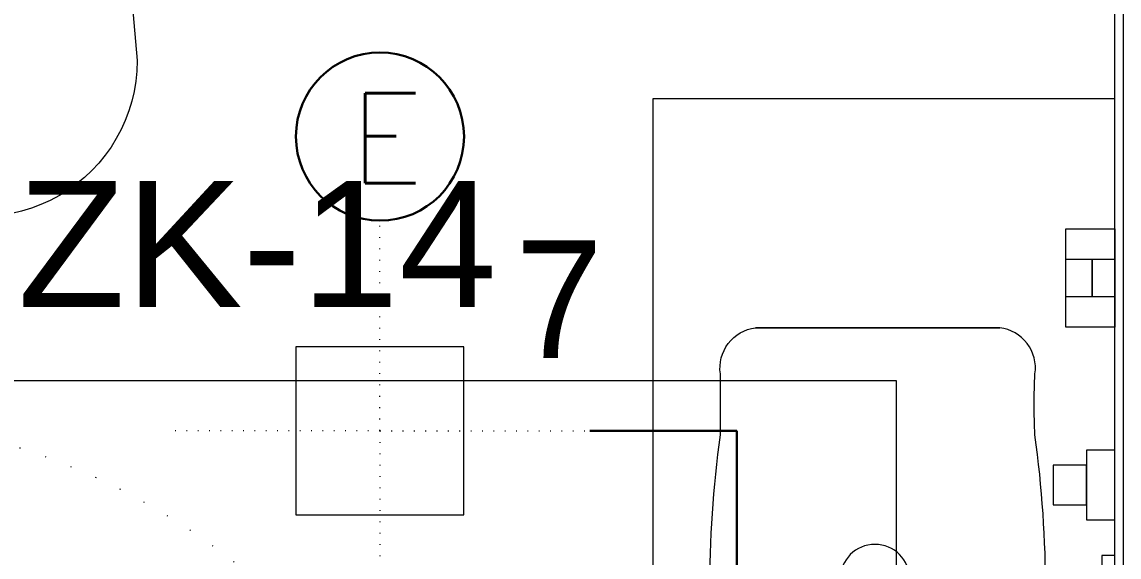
# Model space of a CAD drawing. Extents: x -2012 to 34975, y -1043 to 8321.
# Drawn here: x 3090.7 to 3221.3, y 3353 to 3416.7 of the extents above; entities that cross this region are included whole.
import ezdxf
from ezdxf.enums import TextEntityAlignment as Align

# ---------------------------------------------------------------- set-up
doc = ezdxf.new("R2010")
doc.units = 0
doc.header["$LTSCALE"] = 25
doc.linetypes.add('DOT2', pattern=[0.125, 0, -0.125])
doc.layers.get('0').update_dxf_attribs({"color": 9, "lineweight": 9})
for name, color, linetype, lineweight in [('05V', 9, 'Continuous', 9), ('10', 9, 'Continuous', 9), ('11', 9, 'Continuous', 9), ('20', 9, 'DOT2', 9), ('21_MAHAL', 9, 'Continuous', 9), ('31', 9, 'Continuous', 9), ('E-ACİL AYDINLATMA KİTİ', 7, 'Continuous', 30), ('E-KABLO', 7, 'Continuous', 30)]:
    doc.layers.add(name, color=color, linetype=linetype, lineweight=lineweight)
doc.styles.add('Arial', font='arial.ttf', dxfattribs={"height": 2.5})
doc.styles.add('E-YAZI', font='txttw.shx')
doc.styles.add('MuuM_TEXT-STANDART', font='ARIALN.TTF')
doc.styles.add('TX-TEXT', font='')
doc.styles.get('TX-TEXT').set_extended_font_data('TrSah Futura Lt BT')

# ---------------------------------------------------------------- blocks, each defined once
blk = doc.blocks.new('p-klozet')
blk.add_lwpolyline([(-15.5, 0), (15.5, 0), (18.5, -34.47, -1.001588), (-18.5, -34.47)], format="xyb", close=True)
blk = doc.blocks.new('sıvı sabunluk plan')
for points in [[(5.85, 1.3), (0, 1.3), (0, 13), (5.85, 13), (5.85, 1.3)], [(3.15, 4.9), (0, 4.9), (0, 9.4), (3.15, 9.4), (3.15, 4.9)], [(5.85, 4.9), (3.15, 4.9), (3.15, 9.4), (5.85, 9.4), (5.85, 4.9)]]:
    blk.add_lwpolyline(points)
blk = doc.blocks.new('LAVABO BATARYA PLAN')
at = {"layer": '05V'}
for points in [[(0, 0), (5.5, 0), (5.5, -1.56), (0, -1.56)], [(9.77, 0), (18.07, 0), (18.07, -3.39), (9.77, -3.39)], [(1.18, -1.56), (4.18, -1.56), (4.18, -16.74), (1.18, -16.74)], [(11.55, -3.39), (16.28, -3.39), (16.28, -7.35), (11.55, -7.35)]]:
    blk.add_lwpolyline(points, close=True, dxfattribs=at)
blk = doc.blocks.new('Group-398-1')
at = {"lineweight": 0, "flags": 128}
blk.add_lwpolyline([(384774.1706, 69367.6054), (384774.1706, 69368.1554), (384775.3706, 69368.1554), (384775.3706, 69367.6054)], close=True, dxfattribs=at)
blk.add_lwpolyline([(384775.3706, 69367.6054), (384774.1706, 69367.6054), (384774.1706, 69368.1554), (384775.3706, 69368.1554)], close=True)
for points in [[(384775.042, 69367.7395), (384775.042, 69368.0459, 0.414214), (384775.018, 69368.0699, -0.035809), (384774.946, 69368.0751, 0.067889), (384774.5706, 69368.0751, -0.002456), (384774.498, 69368.0751, 0.418149), (384774.4431, 69368.0334), (384774.4431, 69367.7422)], [(384775.042, 69368.0361), (384775.042, 69367.7297, -0.414214), (384775.018, 69367.7057, 0.035809), (384774.946, 69367.7005, -0.067889), (384774.5706, 69367.7005, 0.025966), (384774.498, 69367.7005, -0.418149), (384774.4431, 69367.7422), (384774.4431, 69368.0334)]]:
    blk.add_lwpolyline(points, format="xyb")
blk.add_circle((384774.7423, 69367.8911), 0.0414)
at = {"xscale": 0.01, "yscale": 0.01, "zscale": 0.01, "rotation": 180}
blk.add_blockref('LAVABO BATARYA PLAN', (384774.7693, 69367.6054), dxfattribs=at)
at = {"layer": '05V', "extrusion": (0, 0, -1), "xscale": 0.01, "yscale": 0.01, "zscale": -0.01, "rotation": 270}
blk.add_blockref('sıvı sabunluk plan', (-384774.4553, 69367.6639), dxfattribs=at)
blk = doc.blocks.new('P-AH-01-10')
at = {"layer": '20'}
blk.add_arc((-9.18, -13.22), 82.29, 179.9189, 269.4168, dxfattribs=at)
blk = doc.blocks.new('0_roomno2')
blk.add_lwpolyline([(19.375, -10.5), (0, -10.5), (0, 0), (19.375, 0)], close=True)
at = {"style": 'Arial'}
blk.add_attdef('ODANO', (0, 1.17), '', height=2, dxfattribs=at)
blk.add_attdef('MEKANADI', text='', height=2, dxfattribs=at).set_placement((0.35, -3), align=Align.BOTTOM_LEFT)
at = {"style": 'MuuM_TEXT-STANDART', "width": 0.6}
for tag, p in [('YER01', (10, -4.5)), ('TAVAN01', (13.75, -4.5)), ('DUVAR01', (17.5, -4.5)), ('YER02', (10, -6.75)), ('TAVAN02', (13.75, -6.75)), ('DUVAR02', (17.5, -6.75)), ('YER03', (10, -9)), ('TAVAN03', (13.75, -9)), ('DUVAR03', (17.5, -9))]:
    blk.add_attdef(tag, text='', height=1.5, dxfattribs=at).set_placement(p, align=Align.MIDDLE_CENTER)
for tag, p in [('M2', (0.35, -4.875)), ('TEMIZTAVANYUKSEKLIGI', (1.8, -8.608))]:
    blk.add_attdef(tag, text='', height=1.5, dxfattribs=at).set_placement(p, align=Align.MIDDLE_LEFT)
blk = doc.blocks.new('p-bur-VW-aydınlatma 07')
at = {"linetype": 'DOT2', "ltscale": 0.4}
for q in [(0, 25), (-25, 0), (0, -25), (25, 0)]:
    blk.add_line((0, 0), q, dxfattribs=at)
at = {"linetype": 'ByBlock'}
blk.add_lwpolyline([(0, 10), (-10, 10), (-10, -10), (10, -10), (10, 10), (0, 10)], dxfattribs=at)
at = {"insert": (16.13, 22.65), "char_height": 14, "width": 14.596, "attachment_point": 1, "style": 'TX-TEXT'}
blk.add_mtext('7', dxfattribs=at)
blk = doc.blocks.new('100_ACİL AYDINLATMA KİTİ')
at = {"layer": 'E-ACİL AYDINLATMA KİTİ', "color": 3}
blk.add_circle((0, 0), 1.251, dxfattribs=at)
at = {"layer": 'E-ACİL AYDINLATMA KİTİ', "color": 3, "style": 'E-YAZI'}
blk.add_text('E', height=1.34, dxfattribs=at).set_placement((-0.448, -0.694))

msp = doc.modelspace()

# ---------------------------------------------------------------- linework, layer by layer
at = {"layer": '11'}
msp.add_lwpolyline([(3221.84, 3287.5), (3220.84, 3287.5), (3220.84, 3457.5), (3221.84, 3457.5)], close=True, dxfattribs=at)
at = {"layer": 'E-KABLO', "color": 6}
for p, q in [((3158.34, 3368), (3175.83, 3368)), ((3175.83, 3368), (3175.83, 3292.98))]:
    msp.add_line(p, q, dxfattribs=at)

# ---------------------------------------------------------------- block references
at = {"layer": '05V'}
msp.add_blockref('p-klozet', (3085.92, 3446.52), dxfattribs=at)
at = {"layer": '05V', "xscale": -100, "yscale": 100, "zscale": 100, "rotation": 90}
msp.add_blockref('Group-398-1', (6939981.38, 38480824.56), dxfattribs=at)
at = {"layer": '10', "xscale": -1, "rotation": 90}
msp.add_blockref('P-AH-01-10', (3051.94, 3278.46), dxfattribs=at)
at = {"layer": '21_MAHAL'}
ref = msp.add_blockref('0_roomno2', (3049.47, 3373.96), dxfattribs=dict(at, xscale=7.5, yscale=7.5, zscale=7.5))
ref.add_attrib('ODANO', 'VW-ZK-14', (3049.47, 3382.74), dxfattribs={"layer": '0', "height": 15, "style": 'Arial'})
at = {"layer": '31', "linetype": 'ByBlock'}
msp.add_blockref('p-bur-VW-aydınlatma 07', (3133.34, 3368), dxfattribs=at)
at = {"layer": 'E-ACİL AYDINLATMA KİTİ', "xscale": 8, "yscale": 8, "zscale": 8}
msp.add_blockref('100_ACİL AYDINLATMA KİTİ', (3133.34, 3403.01), dxfattribs=at)

doc.saveas('drawing.dxf')
